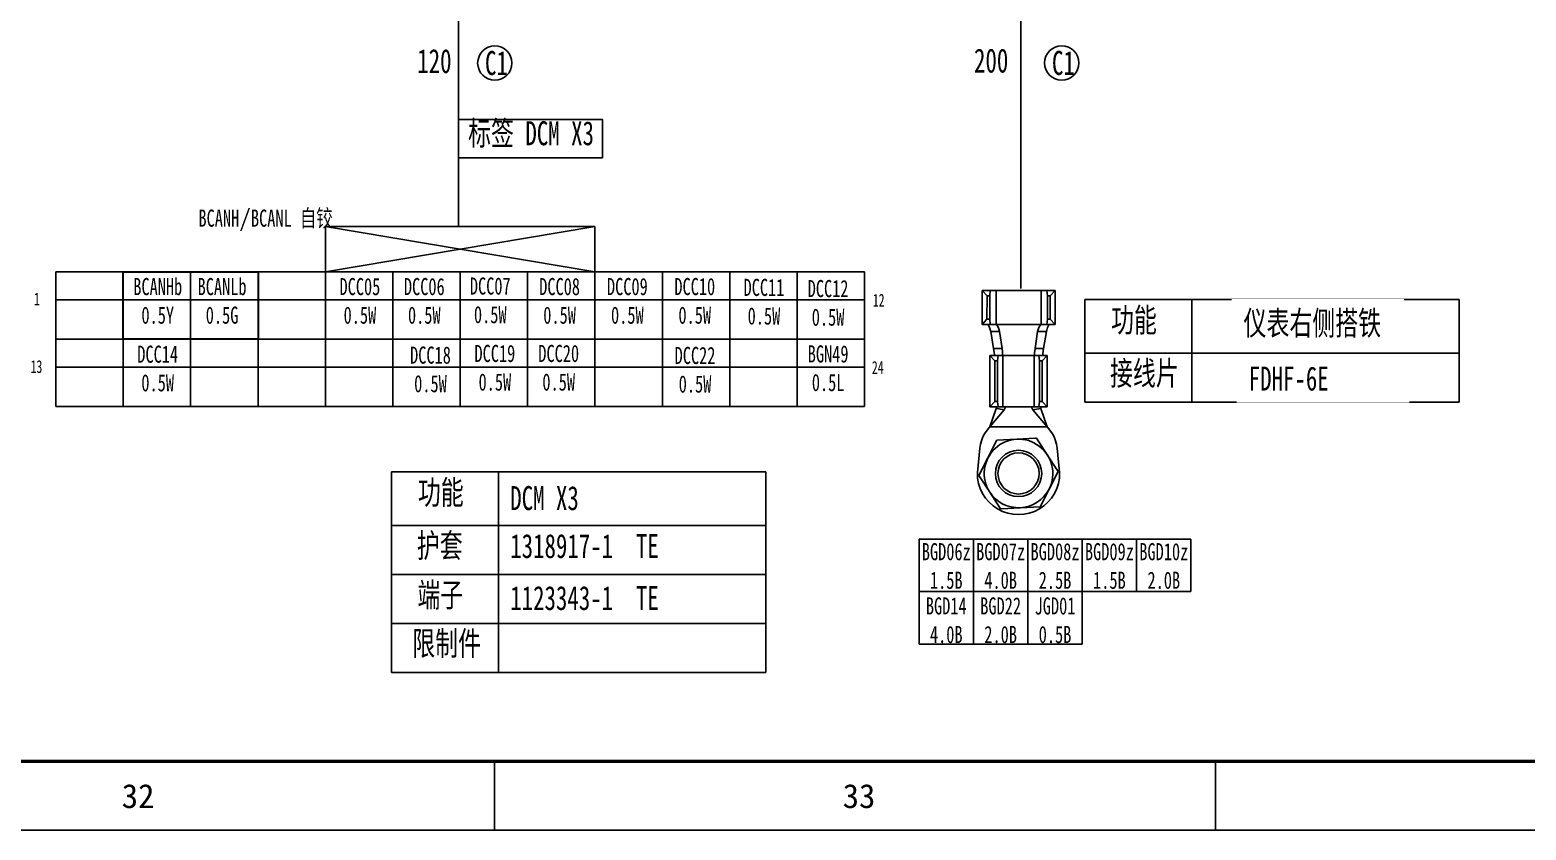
# Model space of a CAD drawing. Header units: millimetres. Extents: x 1543 to 5748, y 1576 to 2417.
# Drawn here: x 4839.7 to 5057.8, y 1576.3 to 1692.9 of the extents above; entities that cross this region are included whole.
import ezdxf

# ---------------------------------------------------------------- set-up
doc = ezdxf.new("R2010")
doc.units = ezdxf.units.MM
doc.layers.get('0').update_dxf_attribs({"lineweight": 25})
doc.layers.add('11文本层', color=255, linetype='Continuous')
for name, color, linetype, lineweight in [('1轮廓实线层', 7, 'Continuous', 50), ('_0', 7, 'Continuous', 25), ('图框层', 7, 'Continuous', 25), ('基本型', 7, 'Continuous', 18)]:
    doc.layers.add(name, color=color, linetype=linetype, lineweight=lineweight)
doc.styles.add('FST', font='', dxfattribs={"width": 0.67})
doc.styles.get("Standard").update_dxf_attribs({"font": ''})
doc.styles.add('仿宋体', font='', dxfattribs={"width": 0.7, "height": 3.5})
doc.styles.add('仿宋体GB2312', font='', dxfattribs={"width": 0.7})
doc.styles.add('标准', font='fangsong.ttf', dxfattribs={"width": 0.7, "height": 3.5})
doc.styles.get('FST').set_extended_font_data('宋体')
doc.styles.get('Standard').set_extended_font_data('SimSun')
doc.styles.get('仿宋体').set_extended_font_data('SimSun')
doc.styles.get('仿宋体GB2312').set_extended_font_data('SimSun')

# ---------------------------------------------------------------- blocks, each defined once
blk = doc.blocks.new('ZwmFrameMain_A0X5^_^分区图框^_^landscape')
at = {"color": 3}
for p, q in [((3339, 0), (3339, -10)), ((3444.13, 0), (3444.13, -10))]:
    blk.add_line(p, q, dxfattribs=at)
at = {"lineweight": 50}
blk.add_line((4170, 0), (0, 0), dxfattribs=at)
at = {"layer": '图框层', "color": 1}
blk.add_line((4180, -10), (-25, -10), dxfattribs=at)
at = {"color": 3, "char_height": 3.5, "attachment_point": 1}
for s, insert in [('32', (3284.65, -3.29)), ('33', (3389.78, -3.29))]:
    blk.add_mtext_dynamic_manual_height_columns(s, width=5.7094, gutter_width=1, heights=[0], dxfattribs=dict(at, insert=insert))

msp = doc.modelspace()

# ---------------------------------------------------------------- linework, layer by layer
at = {"lineweight": -3}
for p, q in [((4882.75, 1657.68), (4882.75, 1664.26)), ((4882.75, 1664.26), (4922.06, 1664.26)), ((4882.75, 1664.26), (4922.06, 1657.68)), ((4922.06, 1664.26), (4882.75, 1657.68)), ((4922.06, 1664.26), (4922.06, 1657.68))]:
    msp.add_line(p, q, dxfattribs=at)
for p, q in [((4978.51, 1654.96), (4978.51, 1649.96)), ((4979.71, 1654.96), (4978.51, 1654.96)), ((4979.23, 1654.16), (4978.51, 1654.96)), ((4979.23, 1654.16), (4979.22, 1650.76)), ((4979.62, 1654.16), (4979.23, 1654.16)), ((4979.71, 1654.96), (4979.62, 1654.16)), ((4979.62, 1654.16), (4979.62, 1650.76)), ((4980.55, 1654.96), (4979.71, 1654.96)), ((4980.55, 1654.96), (4980.55, 1649.96)), ((4987.11, 1654.96), (4980.55, 1654.96)), ((4987.96, 1654.96), (4987.11, 1654.96)), ((4987.11, 1654.96), (4987.11, 1649.96)), ((4987.96, 1654.96), (4989.15, 1654.96)), ((4988.04, 1654.16), (4987.96, 1654.96)), ((4988.04, 1654.16), (4988.03, 1650.76)), ((4988.04, 1654.16), (4988.43, 1654.16)), ((4989.15, 1654.96), (4988.43, 1654.16)), ((4988.43, 1654.16), (4988.43, 1650.76)), ((4989.15, 1654.96), (4989.15, 1649.96)), ((4978.51, 1649.96), (4979.22, 1650.76)), ((4979.7, 1649.96), (4978.51, 1649.96)), ((4979.62, 1650.76), (4979.22, 1650.76)), ((4979.62, 1650.76), (4979.7, 1649.96)), ((4980.55, 1649.96), (4979.7, 1649.96)), ((4980.57, 1649.96), (4980.55, 1649.96)), ((4980.89, 1649.96), (4980.57, 1649.96)), ((4986.77, 1649.96), (4980.89, 1649.96)), ((4987.09, 1649.96), (4986.77, 1649.96)), ((4987.11, 1649.96), (4987.09, 1649.96)), ((4987.95, 1649.96), (4987.11, 1649.96)), ((4987.95, 1649.96), (4988.03, 1650.76)), ((4987.95, 1649.96), (4989.15, 1649.96)), ((4988.03, 1650.76), (4988.43, 1650.76)), ((4988.43, 1650.76), (4989.15, 1649.96)), ((4981.04, 1648.96), (4979.76, 1648.96)), ((4980.19, 1646.46), (4979.76, 1648.96)), ((4981.04, 1648.96), (4981.43, 1646.46)), ((4986.23, 1646.46), (4986.61, 1648.96)), ((4987.9, 1648.96), (4986.61, 1648.96)), ((4987.46, 1646.46), (4987.9, 1648.96)), ((4979.66, 1645.46), (4979.65, 1637.96)), ((4980.37, 1644.66), (4979.66, 1645.46)), ((4980.85, 1645.46), (4979.66, 1645.46)), ((4980.19, 1646.46), (4981.43, 1646.46)), ((4980.33, 1645.46), (4980.3, 1645.58)), ((4980.85, 1645.46), (4980.77, 1644.66)), ((4981.46, 1645.46), (4980.85, 1645.46)), ((4981.5, 1645.58), (4981.51, 1645.56)), ((4981.51, 1645.53), (4981.51, 1645.56)), ((4981.53, 1637.96), (4981.54, 1645.46)), ((4986.11, 1645.46), (4981.54, 1645.46)), ((4986.11, 1637.96), (4986.11, 1645.46)), ((4986.14, 1645.56), (4986.15, 1645.58)), ((4986.14, 1645.53), (4986.14, 1645.56)), ((4986.8, 1645.46), (4986.19, 1645.46)), ((4986.23, 1646.46), (4987.46, 1646.46)), ((4986.8, 1645.46), (4987.99, 1645.46)), ((4986.88, 1644.66), (4986.8, 1645.46)), ((4987.99, 1645.46), (4987.28, 1644.66)), ((4987.33, 1645.46), (4987.35, 1645.58)), ((4987.99, 1645.46), (4987.99, 1637.96)), ((4980.37, 1644.66), (4980.37, 1638.76)), ((4980.77, 1644.66), (4980.37, 1644.66)), ((4980.77, 1638.76), (4980.77, 1644.66)), ((4986.88, 1644.66), (4987.28, 1644.66)), ((4986.88, 1638.76), (4986.88, 1644.66)), ((4987.28, 1644.66), (4987.28, 1638.76)), ((4979.65, 1637.96), (4980.37, 1638.76)), ((4980.77, 1638.76), (4980.37, 1638.76)), ((4980.77, 1638.76), (4980.85, 1637.96)), ((4986.8, 1637.96), (4986.88, 1638.76)), ((4986.88, 1638.76), (4987.28, 1638.76)), ((4987.28, 1638.76), (4987.99, 1637.96)), ((4980.85, 1637.96), (4979.65, 1637.96)), ((4980.58, 1637.74), (4979.65, 1635.07)), ((4981.72, 1637.54), (4979.65, 1635.07)), ((4981.53, 1637.96), (4980.85, 1637.96)), ((4981.53, 1637.96), (4981.8, 1637.96)), ((4981.8, 1637.96), (4982.08, 1637.96)), ((4982.08, 1637.96), (4985.57, 1637.96)), ((4985.57, 1637.96), (4985.84, 1637.96)), ((4985.84, 1637.96), (4986.11, 1637.96)), ((4987.99, 1635.07), (4985.92, 1637.53)), ((4986.8, 1637.96), (4986.11, 1637.96)), ((4986.8, 1637.96), (4987.99, 1637.96)), ((4987.99, 1635.07), (4987.06, 1637.74)), ((4979.65, 1635.07), (4987.99, 1635.07)), ((4979.36, 1630.53), (4980.67, 1633.1)), ((4980.67, 1633.1), (4983.56, 1633.25)), ((4983.56, 1633.25), (4986.29, 1633.39)), ((4986.29, 1633.39), (4986.44, 1633.4)), ((4986.44, 1633.4), (4988.01, 1630.98)), ((4978.19, 1631.95), (4977.82, 1628.4)), ((4978.05, 1627.96), (4979.36, 1630.53)), ((4988.01, 1630.98), (4989.58, 1628.56)), ((4989.81, 1628.4), (4989.45, 1631.94)), ((4979.62, 1625.54), (4978.05, 1627.96)), ((4989.58, 1628.56), (4988.27, 1625.99)), ((4981.19, 1623.12), (4979.62, 1625.54)), ((4988.27, 1625.99), (4986.96, 1623.42)), ((4984.08, 1623.27), (4981.35, 1623.12)), ((4986.96, 1623.42), (4984.08, 1623.27)), ((4981.35, 1623.12), (4981.19, 1623.12))]:
    msp.add_line(p, q)
for points in [[(4979.76, 1648.96), (4979.69, 1649.27), (4979.55, 1649.67), (4979.41, 1649.92), (4979.37, 1649.96), (4979.36, 1649.96), (4979.36, 1649.96)], [(4980.57, 1649.96), (4980.58, 1649.96), (4980.6, 1649.95), (4980.71, 1649.82), (4980.89, 1649.49), (4981.04, 1648.96)], [(4986.61, 1648.96), (4986.73, 1649.41), (4986.84, 1649.66), (4986.97, 1649.85), (4987.06, 1649.95), (4987.08, 1649.96), (4987.09, 1649.96)], [(4988.3, 1649.96), (4988.29, 1649.96), (4988.28, 1649.95), (4988.21, 1649.85), (4988.06, 1649.56), (4987.9, 1648.96)], [(4980.3, 1645.58), (4980.26, 1645.94), (4980.19, 1646.46)], [(4980.36, 1645.46), (4980.35, 1645.46), (4980.34, 1645.47), (4980.33, 1645.49), (4980.3, 1645.58)], [(4981.43, 1646.46), (4981.47, 1646.05), (4981.49, 1645.7), (4981.5, 1645.58)], [(4981.54, 1645.46), (4981.54, 1645.46), (4981.53, 1645.46), (4981.53, 1645.47), (4981.53, 1645.47), (4981.51, 1645.53)], [(4986.11, 1645.46), (4986.12, 1645.46), (4986.12, 1645.46), (4986.12, 1645.46), (4986.12, 1645.47), (4986.14, 1645.53)], [(4986.15, 1645.58), (4986.17, 1645.87), (4986.23, 1646.46)], [(4987.35, 1645.58), (4987.33, 1645.5), (4987.31, 1645.47), (4987.3, 1645.46), (4987.29, 1645.46)], [(4987.46, 1646.46), (4987.38, 1645.77), (4987.35, 1645.58)], [(4980.58, 1637.74), (4980.61, 1637.85), (4980.61, 1637.9), (4980.59, 1637.94), (4980.58, 1637.95), (4980.55, 1637.96)], [(4981.72, 1637.54), (4980.95, 1637.69), (4980.58, 1637.74)], [(4981.8, 1637.96), (4981.84, 1637.96), (4981.86, 1637.94), (4981.87, 1637.91), (4981.88, 1637.85), (4981.83, 1637.71), (4981.72, 1637.54)], [(4985.92, 1637.53), (4985.77, 1637.81), (4985.77, 1637.91), (4985.78, 1637.94), (4985.8, 1637.95), (4985.84, 1637.96)], [(4987.06, 1637.74), (4986.19, 1637.6), (4985.92, 1637.53)], [(4987.09, 1637.96), (4987.06, 1637.95), (4987.04, 1637.92), (4987.04, 1637.89), (4987.06, 1637.74)], [(4978.19, 1631.95), (4978.29, 1632.55), (4978.46, 1633.16), (4978.64, 1633.61), (4978.87, 1634.04), (4979.24, 1634.59), (4979.44, 1634.83)], [(4989.45, 1631.94), (4989.35, 1632.55), (4989.18, 1633.15), (4989, 1633.6), (4988.77, 1634.04), (4988.4, 1634.59), (4988.2, 1634.83)]]:
    msp.add_lwpolyline(points)
for radius in [3.38, 3]:
    msp.add_circle((4983.82, 1628.26), radius)
for centre, radius, start, end in [((4970.87, 1642.47), 11.48, 318.3425, 319.9169), ((4996.78, 1642.45), 11.48, 220.022, 221.5964), ((4983.82, 1628.26), 5, 332.9695, 212.9695), ((4983.82, 1628.26), 6, 178.6381, 1.301), ((4983.82, 1628.26), 5, 212.9695, 332.9695)]:
    msp.add_arc(centre, radius, start, end)
for centre, major_axis, start_param, end_param in [((4981.46, 1646.46), (0.001, 1), 3.141593, 3.590964), ((4986.19, 1646.46), (-0.001, -1), 5.833814, 6.283185)]:
    msp.add_ellipse(centre, major_axis=major_axis, ratio=0.101661, start_param=start_param, end_param=end_param)
at = {"layer": '11文本层', "lineweight": -3}
for p, q in [((4993.48, 1653.61), (4993.48, 1645.81)), ((4993.48, 1653.61), (5009.08, 1653.61)), ((5009.08, 1653.61), (5048.08, 1653.61)), ((5009.08, 1653.61), (5009.08, 1638.66)), ((4993.48, 1645.81), (5048.08, 1645.81)), ((4993.48, 1645.81), (4993.48, 1638.66)), ((4993.48, 1638.66), (5048.08, 1638.66)), ((4892.39, 1628.48), (4892.39, 1620.68)), ((4892.39, 1628.48), (4907.99, 1628.48)), ((4907.99, 1628.48), (4946.99, 1628.48)), ((4907.99, 1628.48), (4907.99, 1599.23)), ((4946.99, 1628.48), (4946.99, 1599.23)), ((4892.39, 1620.68), (4946.99, 1620.68)), ((4892.39, 1620.68), (4892.39, 1613.53)), ((4892.39, 1613.53), (4946.99, 1613.53)), ((4892.39, 1613.53), (4892.39, 1606.38)), ((4892.39, 1606.38), (4946.99, 1606.38)), ((4892.39, 1606.38), (4892.39, 1599.23)), ((4892.39, 1599.23), (4946.99, 1599.23))]:
    msp.add_line(p, q, dxfattribs=at)
at = {"layer": '1轮廓实线层', "lineweight": -2}
for p, q in [((4902.17, 1664.26), (4902.17, 1765.13)), ((4984.16, 1710.94), (4984.16, 1655.22)), ((4969.32, 1618.67), (4977.25, 1618.67)), ((4969.32, 1618.67), (4969.32, 1611.03)), ((4977.25, 1618.67), (4977.25, 1611.03)), ((4977.25, 1618.67), (4985.18, 1618.67)), ((4977.25, 1618.67), (4977.25, 1611.03)), ((4985.18, 1618.67), (4985.18, 1611.03)), ((4985.18, 1618.67), (4993.11, 1618.67)), ((4985.18, 1618.67), (4985.18, 1611.03)), ((4993.11, 1618.67), (4993.11, 1611.03)), ((4993.11, 1618.67), (5001.04, 1618.67)), ((4993.11, 1618.67), (4993.11, 1611.03)), ((5001.04, 1618.67), (5001.04, 1611.03)), ((5001.04, 1618.67), (5008.97, 1618.67)), ((5008.97, 1618.67), (5008.97, 1611.03)), ((4969.32, 1611.03), (4977.25, 1611.03)), ((4969.32, 1611.03), (4969.32, 1603.39)), ((4969.32, 1611.03), (4977.25, 1611.03)), ((4977.25, 1611.03), (4977.25, 1603.39)), ((4977.25, 1611.03), (4985.18, 1611.03)), ((4977.25, 1611.03), (4977.25, 1603.39)), ((4977.25, 1611.03), (4985.18, 1611.03)), ((4985.18, 1611.03), (4985.18, 1603.39)), ((4985.18, 1611.03), (4993.11, 1611.03)), ((4985.18, 1611.03), (4985.18, 1603.39)), ((4985.18, 1611.03), (4993.11, 1611.03)), ((4993.11, 1611.03), (4993.11, 1603.39)), ((4993.11, 1611.03), (5001.04, 1611.03)), ((4993.11, 1611.03), (4993.11, 1603.39)), ((4993.11, 1611.03), (5001.04, 1611.03)), ((5001.04, 1611.03), (5008.97, 1611.03)), ((4969.32, 1603.39), (4977.25, 1603.39)), ((4977.25, 1603.39), (4985.18, 1603.39)), ((4985.18, 1603.39), (4993.11, 1603.39))]:
    msp.add_line(p, q, dxfattribs=at)
msp.add_lwpolyline([(4902.17, 1679.89), (4923.14, 1679.89), (4923.14, 1674.29), (4902.17, 1674.29)], close=True, dxfattribs=at)
at = {"layer": '1轮廓实线层', "lineweight": 30}
msp.add_lwpolyline([(4853.26, 1657.68), (4872.92, 1657.68), (4872.92, 1647.85), (4853.26, 1647.85)], close=True, dxfattribs=at)
at = {"layer": '_0', "lineweight": -3}
msp.add_line((5048.08, 1653.61), (5048.08, 1638.66), dxfattribs=at)
at = {"layer": '_0', "color": 1}
for centre in [(4907.45, 1688.09), (4990.13, 1688.11)]:
    msp.add_circle(centre, 2.5, dxfattribs=at)
at = {"layer": '基本型', "lineweight": -3}
for p, q in [((4843.43, 1647.85), (4843.43, 1657.68)), ((4843.43, 1657.68), (4853.26, 1657.68)), ((4853.26, 1647.85), (4853.26, 1657.68)), ((4853.26, 1657.68), (4863.09, 1657.68)), ((4853.26, 1657.68), (4853.26, 1647.85)), ((4863.09, 1647.85), (4863.09, 1657.68)), ((4863.09, 1657.68), (4872.92, 1657.68)), ((4863.09, 1657.68), (4863.09, 1647.85)), ((4872.92, 1647.85), (4872.92, 1657.68)), ((4872.92, 1657.68), (4882.75, 1657.68)), ((4872.92, 1657.68), (4872.92, 1647.85)), ((4882.75, 1647.85), (4882.75, 1657.68)), ((4882.75, 1657.68), (4892.57, 1657.68)), ((4882.75, 1657.68), (4882.75, 1647.85)), ((4892.57, 1647.85), (4892.57, 1657.68)), ((4892.57, 1657.68), (4902.4, 1657.68)), ((4892.57, 1657.68), (4892.57, 1647.85)), ((4902.4, 1647.85), (4902.4, 1657.68)), ((4902.4, 1657.68), (4912.23, 1657.68)), ((4902.4, 1657.68), (4902.4, 1647.85)), ((4912.23, 1647.85), (4912.23, 1657.68)), ((4912.23, 1657.68), (4922.06, 1657.68)), ((4912.23, 1657.68), (4912.23, 1647.85)), ((4922.06, 1647.85), (4922.06, 1657.68)), ((4922.06, 1657.68), (4931.89, 1657.68)), ((4922.06, 1657.68), (4922.06, 1647.85)), ((4931.89, 1647.85), (4931.89, 1657.68)), ((4931.89, 1657.68), (4941.71, 1657.68)), ((4931.89, 1657.68), (4931.89, 1647.85)), ((4941.71, 1647.85), (4941.71, 1657.68)), ((4941.71, 1657.68), (4951.54, 1657.68)), ((4941.71, 1657.68), (4941.71, 1647.85)), ((4951.54, 1647.85), (4951.54, 1657.68)), ((4951.54, 1657.68), (4961.37, 1657.68)), ((4951.54, 1657.68), (4951.54, 1647.85)), ((4961.37, 1657.68), (4961.37, 1647.85)), ((4853.26, 1653.58), (4843.43, 1653.58)), ((4863.09, 1653.58), (4853.26, 1653.58)), ((4872.92, 1653.58), (4863.09, 1653.58)), ((4882.75, 1653.58), (4872.92, 1653.58)), ((4892.57, 1653.58), (4882.75, 1653.58)), ((4902.4, 1653.58), (4892.57, 1653.58)), ((4912.23, 1653.58), (4902.4, 1653.58)), ((4922.06, 1653.58), (4912.23, 1653.58)), ((4931.89, 1653.58), (4922.06, 1653.58)), ((4941.71, 1653.58), (4931.89, 1653.58)), ((4951.54, 1653.58), (4941.71, 1653.58)), ((4961.37, 1653.58), (4951.54, 1653.58)), ((4843.43, 1638.02), (4843.43, 1647.85)), ((4843.43, 1647.85), (4853.26, 1647.85)), ((4853.26, 1647.85), (4843.43, 1647.85)), ((4853.26, 1638.02), (4853.26, 1647.85)), ((4853.26, 1647.85), (4863.09, 1647.85)), ((4853.26, 1647.85), (4853.26, 1638.02)), ((4863.09, 1647.85), (4853.26, 1647.85)), ((4863.09, 1638.02), (4863.09, 1647.85)), ((4863.09, 1647.85), (4872.92, 1647.85)), ((4863.09, 1647.85), (4863.09, 1638.02)), ((4872.92, 1647.85), (4863.09, 1647.85)), ((4872.92, 1638.02), (4872.92, 1647.85)), ((4872.92, 1647.85), (4882.75, 1647.85)), ((4872.92, 1647.85), (4872.92, 1638.02)), ((4882.75, 1647.85), (4872.92, 1647.85)), ((4882.75, 1638.02), (4882.75, 1647.85)), ((4882.75, 1647.85), (4892.57, 1647.85)), ((4882.75, 1647.85), (4882.75, 1638.02)), ((4892.57, 1647.85), (4882.75, 1647.85)), ((4892.57, 1638.02), (4892.57, 1647.85)), ((4892.57, 1647.85), (4902.4, 1647.85)), ((4892.57, 1647.85), (4892.57, 1638.02)), ((4902.4, 1647.85), (4892.57, 1647.85)), ((4902.4, 1638.02), (4902.4, 1647.85)), ((4902.4, 1647.85), (4912.23, 1647.85)), ((4902.4, 1647.85), (4902.4, 1638.02)), ((4912.23, 1647.85), (4902.4, 1647.85)), ((4912.23, 1638.02), (4912.23, 1647.85)), ((4912.23, 1647.85), (4922.06, 1647.85)), ((4912.23, 1647.85), (4912.23, 1638.02)), ((4922.06, 1647.85), (4912.23, 1647.85)), ((4922.06, 1638.02), (4922.06, 1647.85)), ((4922.06, 1647.85), (4931.89, 1647.85)), ((4922.06, 1647.85), (4922.06, 1638.02)), ((4931.89, 1647.85), (4922.06, 1647.85)), ((4931.89, 1638.02), (4931.89, 1647.85)), ((4931.89, 1647.85), (4941.71, 1647.85)), ((4931.89, 1647.85), (4931.89, 1638.02)), ((4941.71, 1647.85), (4931.89, 1647.85)), ((4941.71, 1638.02), (4941.71, 1647.85)), ((4941.71, 1647.85), (4951.54, 1647.85)), ((4941.71, 1647.85), (4941.71, 1638.02)), ((4951.54, 1647.85), (4941.71, 1647.85)), ((4951.54, 1638.02), (4951.54, 1647.85)), ((4951.54, 1647.85), (4961.37, 1647.85)), ((4951.54, 1647.85), (4951.54, 1638.02)), ((4961.37, 1647.85), (4951.54, 1647.85)), ((4961.37, 1647.85), (4961.37, 1638.02)), ((4853.26, 1643.76), (4843.43, 1643.76)), ((4863.09, 1643.76), (4853.26, 1643.76)), ((4872.92, 1643.76), (4863.09, 1643.76)), ((4882.75, 1643.76), (4872.92, 1643.76)), ((4892.57, 1643.76), (4882.75, 1643.76)), ((4902.4, 1643.76), (4892.57, 1643.76)), ((4912.23, 1643.76), (4902.4, 1643.76)), ((4922.06, 1643.76), (4912.23, 1643.76)), ((4931.89, 1643.76), (4922.06, 1643.76)), ((4941.71, 1643.76), (4931.89, 1643.76)), ((4951.54, 1643.76), (4941.71, 1643.76)), ((4961.37, 1643.76), (4951.54, 1643.76)), ((4853.26, 1638.02), (4843.43, 1638.02)), ((4863.09, 1638.02), (4853.26, 1638.02)), ((4872.92, 1638.02), (4863.09, 1638.02)), ((4882.75, 1638.02), (4872.92, 1638.02)), ((4892.57, 1638.02), (4882.75, 1638.02)), ((4902.4, 1638.02), (4892.57, 1638.02)), ((4912.23, 1638.02), (4902.4, 1638.02)), ((4922.06, 1638.02), (4912.23, 1638.02)), ((4931.89, 1638.02), (4922.06, 1638.02)), ((4941.71, 1638.02), (4931.89, 1638.02)), ((4951.54, 1638.02), (4941.71, 1638.02)), ((4961.37, 1638.02), (4951.54, 1638.02))]:
    msp.add_line(p, q, dxfattribs=at)

# ---------------------------------------------------------------- texts
at = {"linetype": 'ByBlock', "lineweight": -3, "style": 'FST', "width": 0.67}
for s, height, p in [('1', 1.87, (4840.25, 1652.76)), ('12', 1.872, (4962.58, 1652.58)), ('13', 1.872, (4839.76, 1642.91)), ('24', 1.872, (4962.44, 1642.78))]:
    msp.add_text(s, height=height, dxfattribs=at).set_placement(p)
at = {"char_height": 2.5, "attachment_point": 1, "style": '标准'}
for s, insert, width in [('\\pxqc;BCANHb\\P0.5Y', (4855.19, 1656.76), 6.2163), ('\\pxqc;BCANLb\\P0.5G', (4864.57, 1656.76), 6.2163), ('\\pxqc;DCC05\\P0.5W', (4884.67, 1656.76), 6.2163), ('\\pxqc;DCC06\\P0.5W', (4894.06, 1656.76), 6.2163), ('\\pxqc;DCC07\\P0.5W', (4903.68, 1656.84), 6.2163), ('\\pxqc;DCC08\\P0.5W', (4913.79, 1656.76), 6.2163), ('\\pxqc;DCC09\\P0.5W', (4923.67, 1656.76), 6.2163), ('\\pxqc;DCC11\\P0.5W', (4943.59, 1656.64), 6.2163), ('\\pxqc;DCC12\\P0.5W', (4952.94, 1656.47), 6.2163), ('\\pxqc;DCC14\\P0.5W', (4855.18, 1646.9), 6.2163), ('\\pxqc;DCC18\\P0.5W', (4894.96, 1646.77), 6.2163), ('\\pxqc;DCC19\\P0.5W', (4904.35, 1647.01), 6.2163), ('\\pxqc;DCC20\\P0.5W', (4913.66, 1647.01), 6.2163), ('\\pxqc;DCC22\\P0.5W', (4933.54, 1646.72), 6.2163), ('\\pxqc;BGN49\\P0.5L', (4952.95, 1646.94), 6.2163), ('\\pxqc;BGD06z\\P1.5B', (4969.32, 1618.11), 7.9295), ('\\pxqc;BGD07z\\P4.0B', (4977.25, 1618.11), 7.9295), ('\\pxqc;BGD08z\\P2.5B', (4985.18, 1618.11), 7.9295), ('\\pxqc;BGD09z\\P1.5B', (4993.11, 1618.11), 7.9295), ('\\pxqc;BGD10z\\P2.0B', (5001.04, 1618.11), 7.9295), ('\\pxqc;BGD14\\P4.0B', (4969.32, 1610.2), 7.9295), ('\\pxqc;BGD22\\P2.0B', (4977.25, 1610.2), 7.9295), ('\\pxqc;JGD01\\P0.5B', (4985.18, 1610.2), 7.9295)]:
    msp.add_mtext(s, dxfattribs=dict(at, insert=insert, width=width))
at = {"color": 1, "insert": (4933.5, 1656.76), "char_height": 2.5, "width": 6.2163, "attachment_point": 1, "style": '标准'}
msp.add_mtext('\\pxqc;DCC10\\P0.5W', dxfattribs=at)
at = {"layer": '11文本层', "lineweight": -3, "style": '标准', "width": 0.7}
for s, p in [('功能', (4997.31, 1648.88)), ('接线片', (4997.16, 1641.14)), ('功能', (4896.23, 1623.76)), ('DCM X3', (4909.7, 1622.92)), ('护套', (4896.08, 1616.01)), ('1318917-1  TE', (4909.7, 1615.93)), ('端子', (4896.16, 1608.81)), ('1123343-1  TE', (4909.7, 1608.35)), ('限制件', (4895.41, 1601.75))]:
    msp.add_text(s, height=3.5, dxfattribs=at).set_placement(p)
at = {"layer": '11文本层', "insert": (4903.56, 1679.62), "char_height": 3.5, "width": 27.0608, "attachment_point": 1, "style": '标准'}
msp.add_mtext('标签 {\\fFangSong_GB2312|b0|i0|c134|p49;DCM X3} ', dxfattribs=at)
at = {"layer": '1轮廓实线层', "lineweight": 0, "insert": (4864.23, 1666.74), "char_height": 2.5, "attachment_point": 1}
msp.add_mtext('\\pxqc;{\\fFangSong_GB2312|b0|i0|c134|p2;\\W0.7;\\C1;BCANH\\fSimSun|b0|i0|c134|p2;\\W1;/\\fFangSong_GB2312|b0|i0|c134|p2;\\W0.7;BCANL 自铰}', dxfattribs=at)
at = {"layer": '_0', "char_height": 3.5, "width": 5.9278, "attachment_point": 1, "style": '仿宋体'}
for s, insert in [('120', (4896.14, 1690.14)), ('200', (4977.33, 1690.21))]:
    msp.add_mtext(s, dxfattribs=dict(at, insert=insert))
at = {"layer": '_0', "color": 1, "char_height": 3.5, "width": 7.013, "attachment_point": 1, "style": '仿宋体GB2312'}
for insert in [(4906.02, 1689.85), (4988.7, 1689.87)]:
    msp.add_mtext('C1', dxfattribs=dict(at, insert=insert))

# ---------------------------------------------------------------- next in the draw order: texts
at = {"insert": (5016.64, 1651.94), "char_height": 3.5, "width": 21.6507, "attachment_point": 1, "style": '标准', "bg_fill": 2}
msp.add_mtext('仪表右侧搭铁', dxfattribs=at)

# ---------------------------------------------------------------- next in the draw order: block references
at = {"layer": '图框层', "lineweight": -3}
msp.add_blockref('ZwmFrameMain_A0X5^_^分区图框^_^landscape', (1568.4, 1586.27), dxfattribs=at)

# ---------------------------------------------------------------- next in the draw order: texts
at = {"insert": (5017.39, 1643.85), "char_height": 3.5, "width": 21.6507, "attachment_point": 1, "style": '标准', "bg_fill": 2}
msp.add_mtext('FDHF-6E', dxfattribs=at)

doc.saveas('drawing.dxf')
